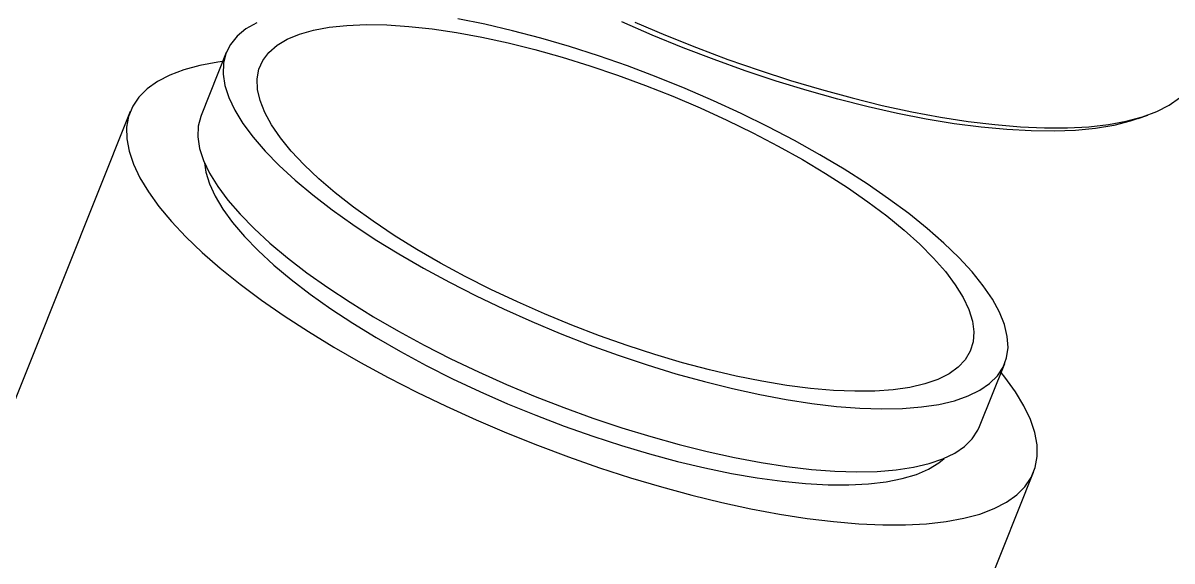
# Paper-space layout 'Sheet3' of a CAD drawing. Header units: millimetres. Extents: x 2 to 295, y 2 to 209.
# Drawn here: x 183.8 to 255.9, y 120.3 to 154 of the extents above; entities that cross this region are included whole.
import ezdxf

# ---------------------------------------------------------------- set-up
doc = ezdxf.new("R2010")
doc.units = ezdxf.units.MM

psp = doc.layouts.new('Sheet3')

# ---------------------------------------------------------------- linework, layer by layer
at = {"color": 7, "linetype": 'Continuous', "lineweight": 25}
for p, q in [((196.567, 152.167), (194.989, 148.218)), ((190.552, 148.464), (180.957, 124.455)), ((253.76, 148.018), (254.359, 148.233)), ((243.812, 128.706), (245.39, 132.655)), ((237.601, 101.817), (247.196, 125.827))]:
    psp.add_line(p, q, dxfattribs=at)
at = {"color": 7, "linetype": 'Continuous', "lineweight": 25, "flags": 128}
for points in [[(240.526, 141.131), (239.367, 142.06), (238.108, 142.992), (236.755, 143.92), (235.316, 144.84), (233.799, 145.747), (232.212, 146.636), (230.563, 147.501), (228.862, 148.339), (227.118, 149.144), (225.341, 149.913), (223.54, 150.64), (221.724, 151.323), (219.905, 151.957), (218.091, 152.539), (216.294, 153.065), (214.521, 153.534), (212.785, 153.941), (211.092, 154.286)], [(198.483, 154.034), (197.806, 153.643), (197.255, 153.189), (196.834, 152.677), (196.544, 152.109), (196.389, 151.488), (196.367, 150.817), (196.48, 150.101), (196.727, 149.342), (197.106, 148.546), (197.615, 147.716), (198.253, 146.857), (199.014, 145.973), (199.895, 145.071), (200.892, 144.154), (201.998, 143.227), (203.207, 142.296), (204.514, 141.365), (205.911, 140.44), (207.39, 139.526), (208.943, 138.628), (210.562, 137.75), (212.238, 136.898), (213.962, 136.076), (215.724, 135.288), (217.514, 134.54), (219.324, 133.834), (221.143, 133.175), (222.96, 132.567), (224.767, 132.013), (226.553, 131.515), (228.309, 131.077), (230.025, 130.7), (231.691, 130.388), (233.299, 130.141), (234.839, 129.961), (236.304, 129.85), (237.685, 129.806), (238.975, 129.832), (240.167, 129.927), (241.253, 130.089), (242.229, 130.319), (243.089, 130.615), (243.828, 130.975), (244.443, 131.398), (244.929, 131.881), (245.285, 132.422), (245.507, 133.017), (245.596, 133.663), (245.55, 134.357), (245.37, 135.095), (245.057, 135.873), (244.612, 136.687), (244.039, 137.532), (243.339, 138.404), (242.517, 139.298), (241.578, 140.208), (240.526, 141.131)], [(234.642, 130.963), (233.218, 131.088), (231.721, 131.281), (230.159, 131.541), (228.541, 131.866), (226.878, 132.255), (225.18, 132.705), (223.456, 133.213), (221.718, 133.777), (219.975, 134.393), (218.238, 135.056), (216.517, 135.764), (214.824, 136.512), (213.167, 137.296), (211.558, 138.11), (210.005, 138.95), (208.518, 139.811), (207.106, 140.687), (205.777, 141.574), (204.54, 142.466), (203.402, 143.357), (202.369, 144.243), (201.448, 145.118), (200.645, 145.977), (199.964, 146.814), (199.41, 147.624), (198.985, 148.404), (198.692, 149.147), (198.534, 149.85), (198.51, 150.508), (198.622, 151.117), (198.868, 151.674), (199.247, 152.175), (199.757, 152.618), (200.394, 152.999), (201.155, 153.316), (202.035, 153.568), (203.03, 153.753), (204.132, 153.869), (205.335, 153.917), (206.633, 153.896), (208.017, 153.805), (209.479, 153.646), (211.01, 153.419), (212.601, 153.126), (214.242, 152.769), (215.924, 152.349), (217.636, 151.87), (219.369, 151.333), (221.111, 150.743), (222.852, 150.103), (224.582, 149.417), (226.29, 148.688), (227.967, 147.922), (229.601, 147.123), (231.184, 146.295), (232.705, 145.444), (234.155, 144.575), (235.527, 143.692), (236.81, 142.802), (237.999, 141.91), (239.085, 141.02), (240.063, 140.139), (240.925, 139.272), (241.668, 138.424), (242.286, 137.599), (242.776, 136.803), (243.135, 136.042), (243.361, 135.318), (243.452, 134.637), (243.408, 134.003), (243.229, 133.42), (242.916, 132.89), (242.472, 132.418), (241.898, 132.006), (241.198, 131.656), (240.376, 131.371), (239.438, 131.153), (238.389, 131.002), (237.236, 130.92), (235.984, 130.907), (234.642, 130.963)], [(253.76, 148.018), (253.254, 147.852), (252.225, 147.594), (251.083, 147.403), (249.835, 147.281), (248.486, 147.227), (247.043, 147.243), (245.512, 147.327), (243.901, 147.48), (242.218, 147.701), (240.47, 147.988), (238.666, 148.341), (236.815, 148.758), (234.925, 149.237), (233.005, 149.775), (231.064, 150.37), (229.113, 151.019), (227.159, 151.719), (225.213, 152.466), (223.283, 153.258), (221.379, 154.09)], [(222.188, 154.072), (224.114, 153.25), (226.062, 152.47), (228.024, 151.735), (229.989, 151.049), (231.949, 150.415), (233.895, 149.835), (235.817, 149.313), (237.707, 148.851), (239.556, 148.45), (241.355, 148.114), (243.095, 147.843), (244.77, 147.639), (246.37, 147.503), (247.889, 147.435), (249.319, 147.436), (250.653, 147.505), (251.887, 147.643), (253.012, 147.848), (254.026, 148.12), (254.922, 148.458), (255.696, 148.859), (256.346, 149.323)], [(196.339, 151.597), (196.035, 151.555), (194.918, 151.351), (193.912, 151.081), (193.023, 150.746), (192.255, 150.348), (191.61, 149.888), (191.092, 149.368), (190.705, 148.792), (190.448, 148.161), (190.324, 147.479), (190.333, 146.749), (190.475, 145.974), (190.75, 145.157), (191.155, 144.304), (191.69, 143.417), (192.352, 142.501), (193.137, 141.56), (194.043, 140.598), (195.064, 139.62), (196.196, 138.631), (197.434, 137.635), (198.772, 136.636), (200.203, 135.64), (201.722, 134.651), (203.32, 133.673), (204.991, 132.712), (206.727, 131.771), (208.52, 130.855), (210.36, 129.969), (212.241, 129.116), (214.152, 128.301), (216.085, 127.527), (218.032, 126.798), (219.982, 126.116), (221.927, 125.487), (223.858, 124.912), (225.766, 124.393), (227.641, 123.935), (229.476, 123.537), (231.261, 123.204), (232.989, 122.935), (234.65, 122.732), (236.239, 122.597), (237.746, 122.53), (239.165, 122.53), (240.489, 122.599), (241.713, 122.736), (242.83, 122.94), (243.836, 123.21), (244.725, 123.545), (245.494, 123.943), (246.139, 124.403), (246.656, 124.923), (247.044, 125.499), (247.3, 126.13), (247.424, 126.812), (247.415, 127.542), (247.273, 128.317), (246.999, 129.134), (246.593, 129.987), (246.058, 130.874), (245.396, 131.79), (245.162, 132.084)], [(194.989, 148.218), (194.966, 148.16), (194.81, 147.539), (194.789, 146.868), (194.902, 146.152), (195.149, 145.393), (195.528, 144.597), (196.037, 143.767), (196.674, 142.908), (197.436, 142.024), (198.317, 141.122), (199.313, 140.205), (200.419, 139.278), (201.629, 138.347), (202.936, 137.416), (204.333, 136.491), (205.812, 135.577), (207.365, 134.679), (208.984, 133.801), (210.66, 132.949), (212.384, 132.127), (214.145, 131.339), (215.936, 130.591), (217.746, 129.885), (219.564, 129.226), (221.382, 128.618), (223.189, 128.064), (224.975, 127.566), (226.731, 127.128), (228.446, 126.751), (230.113, 126.439), (231.721, 126.192), (233.261, 126.012), (234.726, 125.901), (236.107, 125.857), (237.397, 125.883), (238.588, 125.978), (239.675, 126.14), (240.651, 126.37), (241.511, 126.666), (242.25, 127.026), (242.865, 127.449), (243.351, 127.932), (243.706, 128.473), (243.812, 128.706)], [(195.213, 145.238), (195.293, 144.666), (195.514, 143.926), (195.869, 143.147), (196.355, 142.333), (196.97, 141.49), (197.711, 140.622), (198.573, 139.734), (199.551, 138.832), (200.64, 137.919), (201.834, 137.002), (203.125, 136.086), (204.506, 135.177), (205.97, 134.278), (207.507, 133.396), (209.109, 132.535), (210.768, 131.701), (212.473, 130.897), (214.214, 130.13), (215.983, 129.403), (217.768, 128.72), (219.559, 128.086), (221.346, 127.503), (223.119, 126.976), (224.868, 126.506), (226.582, 126.098), (228.253, 125.753), (229.869, 125.473), (231.423, 125.261), (232.904, 125.116), (234.306, 125.04), (235.619, 125.033), (236.836, 125.096), (237.95, 125.228), (238.955, 125.428), (239.845, 125.696), (240.615, 126.028), (241.26, 126.425), (241.595, 126.701)]]:
    psp.add_lwpolyline(points, dxfattribs=at)

doc.saveas('drawing.dxf')
